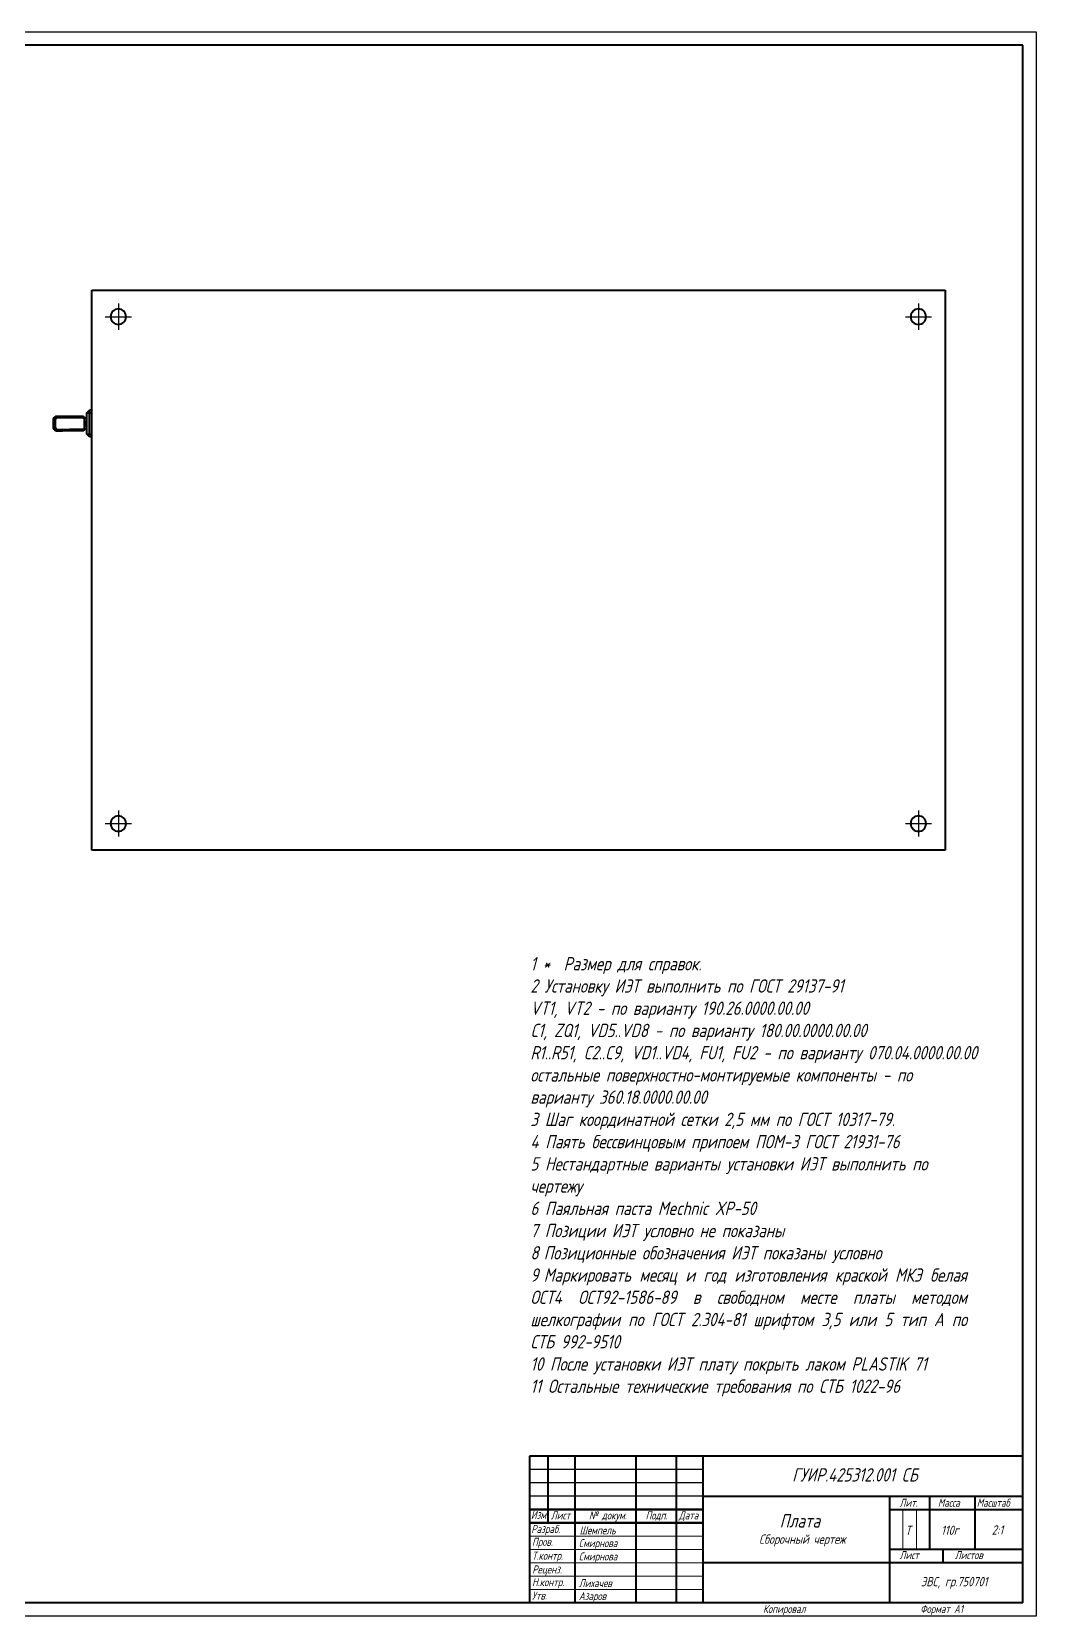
# Model space of a CAD drawing. Extents: x 193 to 1101, y 70 to 664.
# Drawn here: x 724 to 1101, y 70 to 664 of the extents above; entities that cross this region are included whole.
import ezdxf

# ---------------------------------------------------------------- set-up
doc = ezdxf.new("R2010")
doc.units = 0
doc.header["$MEASUREMENT"] = 0
doc.linetypes.add('ACAD_ISO04W100', pattern=[30, 24, -3, 0, -3])
doc.layers.get('0').update_dxf_attribs({"linetype": 'CONTINUOUS'})
doc.layers.add('KONTUR', color=7, linetype='CONTINUOUS')
doc.layers.add('штрих-пунктир', color=7, linetype='ACAD_ISO04W100')
for name, color, linetype, lineweight in [('Основная', 7, 'CONTINUOUS', 40), ('текст', 7, 'CONTINUOUS', 30), ('тонкая', 7, 'CONTINUOUS', 20)]:
    doc.layers.add(name, color=color, linetype=linetype, lineweight=lineweight)
doc.styles.add('GOST type A0', font='', dxfattribs={"oblique": 15, "height": 3.5})
doc.styles.get('GOST type A0').set_extended_font_data('GOST type A')

msp = doc.modelspace()

# ---------------------------------------------------------------- linework, layer by layer
for p, q in [((976, 125), (911, 125)), ((976, 120), (911, 120)), ((976, 115), (911, 115)), ((1046, 75), (1046, 75)), ((1046, 75), (1046, 75))]:
    msp.add_line(p, q)
at = {"lineweight": 50}
for p, q in [((976, 110), (911, 110)), ((976, 105), (911, 105))]:
    msp.add_line(p, q, dxfattribs=at)
at = {"layer": 'KONTUR'}
for p, q in [((260, 664), (1101, 664)), ((1101, 664), (1101, 70)), ((1101, 70), (260, 70))]:
    msp.add_line(p, q, dxfattribs=at)
at = {"layer": 'Основная'}
for p, q in [((1096, 659), (280, 659)), ((1096, 75), (1096, 659)), ((746.792, 357.152), (746.792, 567.152)), ((746.792, 567.152), (1066.792, 567.152)), ((1066.792, 567.152), (1066.792, 357.152)), ((732.506, 518.764), (732.612, 519.116)), ((732.506, 518.764), (732.612, 519.116)), ((732.506, 518.764), (732.612, 519.116)), ((732.506, 518.764), (732.612, 519.116)), ((732.506, 515.46), (732.506, 518.764)), ((732.506, 515.46), (732.506, 518.764)), ((732.506, 515.46), (732.506, 518.764)), ((732.506, 515.46), (732.506, 518.764)), ((732.612, 519.116), (732.746, 519.352)), ((732.612, 519.116), (732.746, 519.352)), ((732.612, 519.116), (732.746, 519.352)), ((732.612, 519.116), (732.746, 519.352)), ((732.746, 519.352), (733.116, 519.736)), ((732.746, 519.352), (733.116, 519.736)), ((732.746, 519.352), (733.116, 519.736)), ((732.746, 519.352), (733.116, 519.736)), ((732.746, 519.352), (732.866, 519.412)), ((732.746, 519.352), (732.866, 519.412)), ((732.996, 519.338), (732.866, 519.412)), ((732.996, 519.338), (732.866, 519.412)), ((733.12, 519.116), (732.996, 519.338)), ((733.12, 519.116), (732.996, 519.338)), ((733.116, 519.736), (733.178, 519.788)), ((733.116, 519.736), (733.178, 519.788)), ((733.116, 519.736), (733.178, 519.788)), ((733.116, 519.736), (733.178, 519.788)), ((733.226, 518.764), (733.12, 519.116)), ((733.226, 518.764), (733.12, 519.116)), ((733.178, 519.788), (733.256, 519.81)), ((733.178, 519.788), (733.256, 519.81)), ((733.178, 519.788), (733.256, 519.81)), ((733.178, 519.788), (733.256, 519.81)), ((733.226, 518.764), (733.616, 519.284)), ((733.226, 518.764), (733.616, 519.284)), ((733.226, 515.46), (733.226, 518.764)), ((733.226, 515.46), (733.226, 518.764)), ((733.256, 519.81), (735.894, 519.784)), ((733.332, 519.788), (733.256, 519.81)), ((735.894, 519.784), (733.256, 519.81)), ((733.256, 519.81), (735.894, 519.784)), ((733.332, 519.788), (733.256, 519.81)), ((735.894, 519.784), (733.256, 519.81)), ((733.48, 519.616), (733.332, 519.788)), ((733.48, 519.616), (733.332, 519.788)), ((733.616, 519.284), (733.48, 519.616)), ((733.616, 519.284), (733.48, 519.616)), ((738.448, 519.228), (733.616, 519.284)), ((738.448, 519.228), (733.616, 519.284)), ((735.894, 519.784), (738.516, 519.76)), ((738.516, 519.76), (735.894, 519.784)), ((735.894, 519.784), (738.516, 519.76)), ((738.516, 519.76), (735.894, 519.784)), ((743.482, 519.17), (738.448, 519.228)), ((743.482, 519.17), (738.448, 519.228)), ((738.516, 519.76), (741.19, 519.736)), ((741.19, 519.736), (738.516, 519.76)), ((738.516, 519.76), (741.19, 519.736)), ((741.19, 519.736), (738.516, 519.76)), ((741.19, 519.736), (743.78, 519.712)), ((743.78, 519.712), (741.19, 519.736)), ((741.19, 519.736), (743.78, 519.712)), ((743.78, 519.712), (741.19, 519.736)), ((744.138, 519.162), (743.482, 519.17)), ((744.138, 519.162), (743.482, 519.17)), ((743.78, 519.712), (743.856, 519.69)), ((743.856, 519.69), (743.78, 519.712)), ((743.78, 519.712), (743.856, 519.69)), ((743.856, 519.69), (743.78, 519.712)), ((743.856, 519.69), (744.004, 519.51)), ((744.004, 519.51), (743.856, 519.69)), ((743.856, 519.69), (744.004, 519.51)), ((744.004, 519.51), (743.856, 519.69)), ((744.004, 519.51), (744.138, 519.162)), ((744.138, 519.162), (744.004, 519.51)), ((744.004, 519.51), (744.138, 519.162)), ((744.138, 519.162), (744.004, 519.51)), ((744.138, 519.162), (744.138, 519.112)), ((744.138, 518.312), (744.138, 519.162)), ((744.138, 519.162), (744.138, 519.112)), ((744.138, 518.312), (744.138, 519.162)), ((744.138, 519.112), (745.028, 519.112)), ((745.028, 519.112), (744.138, 519.112)), ((744.138, 519.112), (745.028, 519.112)), ((745.028, 519.112), (744.138, 519.112)), ((744.138, 515.912), (744.138, 518.312)), ((744.188, 517.944), (744.138, 518.312)), ((744.138, 515.912), (744.138, 518.312)), ((744.188, 517.944), (744.138, 518.312)), ((744.218, 517.538), (744.188, 517.944)), ((744.218, 517.538), (744.188, 517.944)), ((744.228, 517.112), (744.218, 517.538)), ((744.228, 517.112), (744.218, 517.538)), ((744.218, 516.686), (744.228, 517.112)), ((744.218, 516.686), (744.228, 517.112)), ((744.228, 517.112), (745.028, 517.112)), ((744.228, 517.112), (745.028, 517.112)), ((745.028, 521.114), (746.03, 522.114)), ((745.028, 521.114), (746.03, 522.114)), ((745.028, 521.114), (746.03, 522.114)), ((745.028, 521.114), (746.03, 522.114)), ((745.028, 519.112), (745.028, 521.114)), ((746.03, 521.112), (745.028, 521.114)), ((745.028, 513.112), (745.028, 521.114)), ((745.028, 519.112), (745.028, 521.114)), ((746.03, 521.112), (745.028, 521.114)), ((745.028, 513.112), (745.028, 521.114)), ((746.03, 522.114), (746.792, 522.114)), ((746.03, 521.112), (746.03, 522.114)), ((746.792, 522.114), (746.03, 522.114)), ((746.03, 522.114), (746.792, 522.114)), ((746.03, 521.112), (746.03, 522.114)), ((746.792, 522.114), (746.03, 522.114)), ((746.03, 513.112), (746.03, 521.112)), ((746.03, 521.112), (746.792, 521.112)), ((746.03, 513.112), (746.03, 521.112)), ((746.03, 521.112), (746.792, 521.112)), ((732.612, 515.108), (732.506, 515.46)), ((732.612, 515.108), (732.506, 515.46)), ((732.612, 515.108), (732.506, 515.46)), ((732.612, 515.108), (732.506, 515.46)), ((732.746, 514.874), (732.612, 515.108)), ((732.746, 514.874), (732.612, 515.108)), ((732.746, 514.874), (732.612, 515.108)), ((732.746, 514.874), (732.612, 515.108)), ((733.116, 514.488), (732.746, 514.874)), ((732.866, 514.812), (732.746, 514.874)), ((733.116, 514.488), (732.746, 514.874)), ((733.116, 514.488), (732.746, 514.874)), ((732.866, 514.812), (732.746, 514.874)), ((733.116, 514.488), (732.746, 514.874)), ((732.866, 514.812), (732.996, 514.888)), ((732.866, 514.812), (732.996, 514.888)), ((732.996, 514.888), (733.12, 515.108)), ((732.996, 514.888), (733.12, 515.108)), ((733.178, 514.438), (733.116, 514.488)), ((733.178, 514.438), (733.116, 514.488)), ((733.178, 514.438), (733.116, 514.488)), ((733.178, 514.438), (733.116, 514.488)), ((733.12, 515.108), (733.226, 515.46)), ((733.12, 515.108), (733.226, 515.46)), ((733.256, 514.416), (733.178, 514.438)), ((733.256, 514.416), (733.178, 514.438)), ((733.256, 514.416), (733.178, 514.438)), ((733.256, 514.416), (733.178, 514.438)), ((733.616, 514.942), (733.226, 515.46)), ((733.616, 514.942), (733.226, 515.46)), ((735.844, 514.44), (733.256, 514.416)), ((733.256, 514.416), (735.844, 514.44)), ((735.844, 514.44), (733.256, 514.416)), ((733.256, 514.416), (735.844, 514.44)), ((733.256, 514.416), (733.332, 514.438)), ((733.256, 514.416), (733.332, 514.438)), ((733.332, 514.438), (733.48, 514.61)), ((733.332, 514.438), (733.48, 514.61)), ((733.48, 514.61), (733.616, 514.942)), ((733.48, 514.61), (733.616, 514.942)), ((733.616, 514.942), (738.448, 514.998)), ((733.616, 514.942), (738.448, 514.998)), ((738.516, 514.464), (735.844, 514.44)), ((735.844, 514.44), (738.516, 514.464)), ((738.516, 514.464), (735.844, 514.44)), ((735.844, 514.44), (738.516, 514.464)), ((738.448, 514.998), (743.482, 515.056)), ((738.448, 514.998), (743.482, 515.056)), ((741.138, 514.488), (738.516, 514.464)), ((738.516, 514.464), (741.138, 514.488)), ((741.138, 514.488), (738.516, 514.464)), ((738.516, 514.464), (741.138, 514.488)), ((743.78, 514.512), (741.138, 514.488)), ((741.138, 514.488), (743.78, 514.512)), ((743.78, 514.512), (741.138, 514.488)), ((741.138, 514.488), (743.78, 514.512)), ((743.482, 515.056), (744.138, 515.064)), ((743.482, 515.056), (744.138, 515.064)), ((743.856, 514.536), (743.78, 514.512)), ((743.78, 514.512), (743.856, 514.536)), ((743.856, 514.536), (743.78, 514.512)), ((743.78, 514.512), (743.856, 514.536)), ((744.004, 514.716), (743.856, 514.536)), ((743.856, 514.536), (744.004, 514.716)), ((744.004, 514.716), (743.856, 514.536)), ((743.856, 514.536), (744.004, 514.716)), ((744.138, 515.064), (744.004, 514.716)), ((744.004, 514.716), (744.138, 515.064)), ((744.138, 515.064), (744.004, 514.716)), ((744.004, 514.716), (744.138, 515.064)), ((744.138, 515.912), (744.188, 516.28)), ((744.138, 515.912), (744.188, 516.28)), ((744.138, 515.064), (744.138, 515.912)), ((744.138, 515.064), (744.138, 515.912)), ((745.028, 515.112), (744.138, 515.112)), ((744.138, 515.112), (744.138, 515.064)), ((744.138, 515.112), (745.028, 515.112)), ((745.028, 515.112), (744.138, 515.112)), ((744.138, 515.112), (744.138, 515.064)), ((744.138, 515.112), (745.028, 515.112)), ((744.188, 516.28), (744.218, 516.686)), ((744.188, 516.28), (744.218, 516.686)), ((745.028, 513.112), (745.028, 515.112)), ((745.028, 513.112), (745.028, 515.112)), ((746.03, 512.11), (745.028, 513.112)), ((746.03, 512.11), (745.028, 513.112)), ((745.028, 513.112), (746.03, 513.112)), ((746.03, 512.11), (745.028, 513.112)), ((746.03, 512.11), (745.028, 513.112)), ((745.028, 513.112), (746.03, 513.112)), ((746.03, 512.11), (746.03, 513.112)), ((746.03, 513.112), (746.792, 513.112)), ((746.03, 512.11), (746.03, 513.112)), ((746.03, 513.112), (746.792, 513.112)), ((746.792, 512.11), (746.03, 512.11)), ((746.792, 512.11), (746.03, 512.11)), ((1066.792, 357.152), (746.792, 357.152)), ((911, 130), (911, 75)), ((1096, 130), (911, 130)), ((918, 105), (918, 130)), ((928, 130), (928, 75)), ((951, 75), (951, 130)), ((966, 130), (966, 75)), ((976, 130), (976, 75)), ((976, 115), (1096, 115)), ((1046, 115), (1046, 75)), ((1061, 115), (1061, 95)), ((1078, 115), (1078, 95)), ((1046, 110), (1096, 110)), ((1096, 90), (976, 90)), ((1096, 95), (1046, 95)), ((1066, 95), (1066, 90)), ((1096, 75), (268, 75))]:
    msp.add_line(p, q, dxfattribs=at)
for centre, start, end in [((756.792, 557.152), 90, 180), ((756.792, 557.152), 0, 90), ((1056.792, 557.152), 90, 180), ((1056.792, 557.152), 0, 90), ((756.792, 557.152), 180, 270), ((756.792, 557.152), 270, 0), ((1056.792, 557.152), 180, 270), ((1056.792, 557.152), 270, 0), ((756.792, 367.152), 90, 180), ((756.792, 367.152), 0, 90), ((1056.792, 367.152), 90, 180), ((1056.792, 367.152), 0, 90), ((756.792, 367.152), 180, 270), ((756.792, 367.152), 270, 0), ((1056.792, 367.152), 180, 270), ((1056.792, 367.152), 270, 0)]:
    msp.add_arc(centre, 2.9, start, end, dxfattribs=at)
at = {"layer": 'тонкая'}
for p, q in [((1050.988, 109.791), (1050.988, 95)), ((1056.066, 109.791), (1056.066, 95)), ((911, 100), (976, 100)), ((976, 95), (911, 95)), ((976, 90), (911, 90))]:
    msp.add_line(p, q, dxfattribs=at)
for points in [[(911, 85), (976, 85)], [(911, 80), (976, 80)]]:
    msp.add_lwpolyline(points, dxfattribs=at)
at = {"layer": 'штрих-пунктир'}
for p, q in [((756.792, 562.052), (756.792, 552.252)), ((1056.792, 562.052), (1056.792, 552.252)), ((751.892, 557.152), (761.692, 557.152)), ((1051.892, 557.152), (1061.692, 557.152)), ((756.792, 372.052), (756.792, 362.252)), ((1056.792, 372.052), (1056.792, 362.252)), ((751.892, 367.152), (761.692, 367.152)), ((1051.892, 367.152), (1061.692, 367.152))]:
    msp.add_line(p, q, dxfattribs=at)

# ---------------------------------------------------------------- texts
at = {"layer": 'текст', "style": 'GOST type A0', "oblique": 15}
for s, p in [('Лит.', (1049.718, 111.065)), ('Масса', (1064.092, 111.065)), ('Масштаб', (1078.685, 111.065)), ('Изм', (911.501, 106.497)), ('Лист', (918.977, 106.347)), ('№ докум. ', (933.261, 106.347)), ('Подп.', (954.513, 106.347)), ('Дата', (966.965, 106.347)), ('Разраб.', (911.618, 101.246)), ('Пров.', (911.919, 96.414)), ('Т.контр.', (911.919, 91.219)), ('Лист', (1049.718, 91.451)), ('Листов', (1070.442, 91.451)), ('Н.контр.', (911.919, 81.297)), ('Реценз.', (912.014, 86.069)), ('Утв.', (911.919, 76.277)), ('Копировал', (998.536, 71.25)), ('Формат А1', (1057.464, 71.25))]:
    msp.add_text(s, height=3, dxfattribs=at).set_placement(p)
at = {"layer": 'тонкая', "style": 'GOST type A0', "oblique": 15}
for s, p in [('Т', (1051.901, 100.47)), ('110г', (1065.288, 100.517)), ('2:1', (1084.297, 100.631))]:
    msp.add_text(s, height=3.5, dxfattribs=at).set_placement(p)
at = {"layer": 'тонкая', "insert": (911.301, 317.119), "char_height": 5, "width": 163.20987, "attachment_point": 1, "style": 'GOST type A0'}
msp.add_mtext('\\pxqj,t1;1 *  Размер для справок.\\P2 Установку ИЭТ выполнить по ГОСТ 29137-91 \\PVT1, VT2 - по варианту 190.26.0000.00.00\\PC1, ZQ1, VD5..VD8 - по варианту 180.00.0000.00.00\\P\\pq*;R1..R51, C2..C9, VD1..VD4, FU1, FU2 - по варианту 070.04.0000.00.00\\Pостальные поверхностно-монтируемые компоненты - по варианту 360.18.0000.00.00\\P\\pr1.09015;3 Шаг координатной сетки 2,5 мм по ГОСТ 10317-79.\\P4 Паять бессвинцовым припоем ПОМ-3 ГОСТ 21931-76\\P5 Нестандартные варианты установки ИЭТ выполнить по чертежу\\P\\pi-4,l4,r0,t1,2;6 Паяльная паста Mechnic XP-50\\P\\pi0,l0,r1.09015,qj,t1;7 Позиции ИЭТ условно не показаны\\P\\pt1,2;8^IПозиционные обозначения ИЭТ показаны условно\\P\\pr0,t1;9^IМаркировать месяц и год изготовления краской МКЭ белая ОСТ4 ОСТ92-1586-89 в свободном месте платы методом шелкографии по ГОСТ 2.304-81 шрифтом 3,5 или 5 тип А по СТБ 992-9510 \\P10 После установки ИЭТ плату покрыть лаком PLASTIK 71\\P\\pr1.09015;11 Остальные технические требования по СТБ 1022-96', dxfattribs=at)
at = {"layer": 'тонкая', "attachment_point": 1, "style": 'GOST type A0'}
for s, width, gutter_width, heights, insert, char_height in [('ГУИР.425312.001 СБ', 52.32757, 47.884, [3.685], (1009.456, 125.515), 5), ('\\pxqc;Плата', 17.30322, 12.5, [5.213], (1003.685, 108.283), 5), ('Шемпель', 7.56222, 12.5, [0], (929.749, 103.739), 3), ('Смирнова', 7.56222, 12.5, [0], (929.462, 98.941), 3), ('Сборочный чертеж', 63.27934, 12.5, [0], (997.049, 100.669), 3.5), ('Смирнова', 7.56222, 12.5, [0], (929.462, 93.941), 3), ('Лихачев', 7.56222, 12.5, [0], (929.462, 83.941), 3), ('ЭВС, гр.750701', 28.58922, 12.5, [2.556], (1057.711, 84.754), 3.5), ('Азаров', 7.56222, 12.5, [0], (929.462, 79.096), 3)]:
    msp.add_mtext_dynamic_manual_height_columns(s, width=width, gutter_width=gutter_width, heights=heights, dxfattribs=dict(at, insert=insert, char_height=char_height))

doc.saveas('drawing.dxf')
